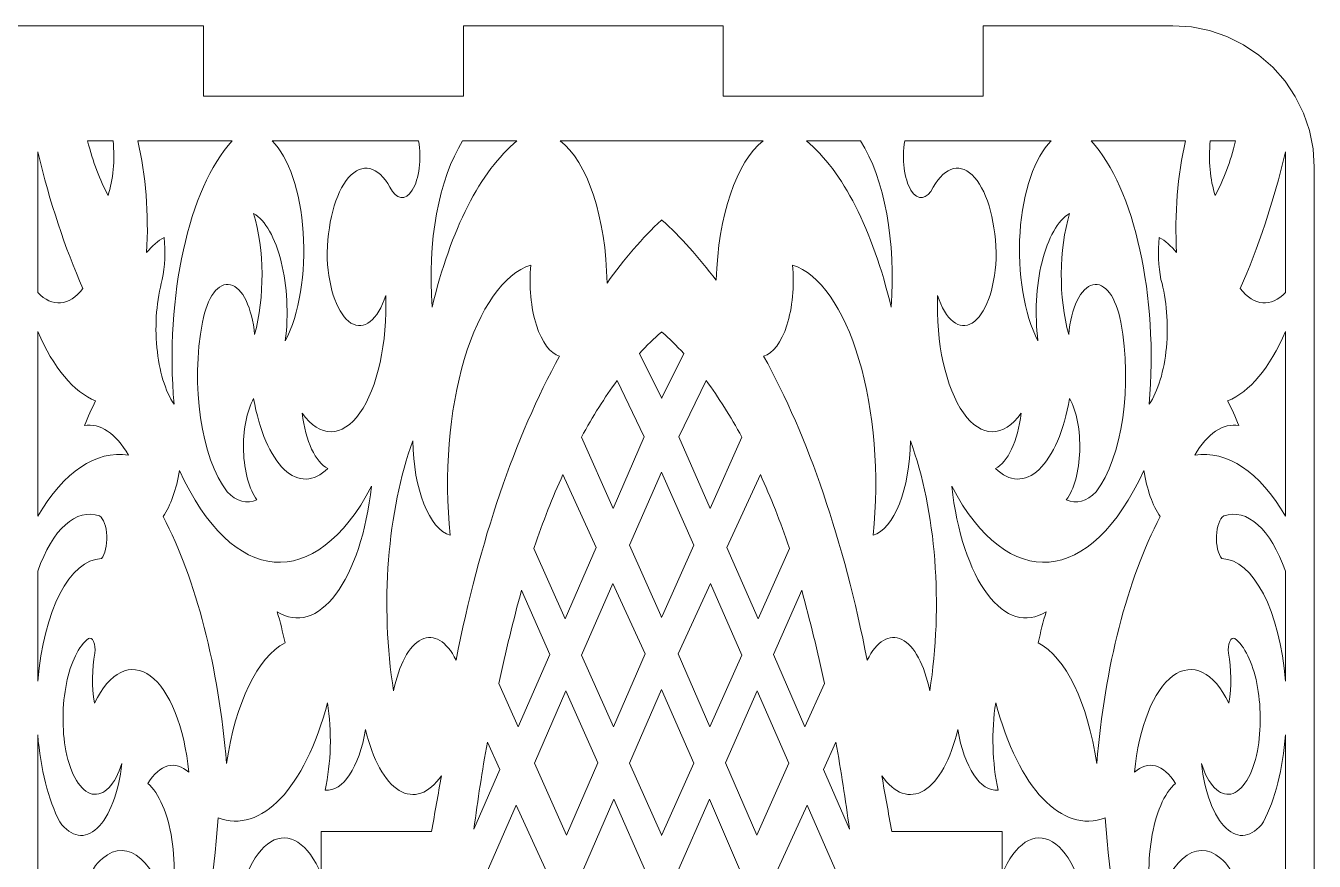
# Model space of a CAD drawing. Header units: millimetres. Extents: x -98 to 307, y -584 to 79.
# Drawn here: x 104.2 to 198.6, y -315 to -253.8 of the extents above; entities that cross this region are included whole.
import ezdxf

# ---------------------------------------------------------------- set-up
doc = ezdxf.new("R2010")
doc.units = ezdxf.units.MM
doc.header["$MEASUREMENT"] = 0
doc.layers.add('layer 1', color=7, linetype='Continuous')

msp = doc.modelspace()

# ---------------------------------------------------------------- linework, layer by layer
at = {"layer": 'layer 1', "lineweight": 9}
for points in [[(117.2268, -253.7891), (117.2268, -253.7891), (98.1768, -253.7891), (98.1768, -253.7891)], [(117.2268, -258.9468), (117.2268, -258.9468), (117.2268, -253.7891), (117.2268, -253.7891)], [(155.3268, -253.7891), (155.3268, -253.7891), (136.2768, -253.7891), (136.2768, -253.7891)], [(136.2768, -258.9468), (136.2768, -258.9468), (136.2768, -253.7891), (136.2768, -253.7891)], [(155.3268, -258.9468), (155.3268, -258.9468), (155.3268, -253.7891), (155.3268, -253.7891)], [(174.3768, -258.9468), (174.3768, -258.9468), (174.3768, -253.7891), (174.3768, -253.7891)], [(188.2695, -253.7891), (188.2695, -253.7891), (174.3768, -253.7891), (174.3768, -253.7891)], [(188.2695, -253.7891), (188.2695, -253.7891), (189.6214, -253.8777), (189.6214, -253.8777)], [(189.6214, -253.8777), (189.6214, -253.8777), (190.9502, -254.142), (190.9502, -254.142)], [(190.9502, -254.142), (190.9502, -254.142), (192.2331, -254.5775), (192.2331, -254.5775)], [(192.2331, -254.5775), (192.2331, -254.5775), (193.4482, -255.1767), (193.4482, -255.1767)], [(193.4482, -255.1767), (193.4482, -255.1767), (194.5746, -255.9294), (194.5746, -255.9294)], [(194.5746, -255.9294), (194.5746, -255.9294), (195.5932, -256.8227), (195.5932, -256.8227)], [(195.5932, -256.8227), (195.5932, -256.8227), (196.4865, -257.8413), (196.4865, -257.8413)], [(196.4865, -257.8413), (196.4865, -257.8413), (197.2392, -258.9678), (197.2392, -258.9678)], [(136.2768, -258.9468), (136.2768, -258.9468), (117.2268, -258.9468), (117.2268, -258.9468)], [(174.3768, -258.9468), (174.3768, -258.9468), (155.3268, -258.9468), (155.3268, -258.9468)], [(197.2392, -258.9678), (197.2392, -258.9678), (197.8384, -260.1829), (197.8384, -260.1829)], [(197.8384, -260.1829), (197.8384, -260.1829), (198.2739, -261.4658), (198.2739, -261.4658)], [(198.2739, -261.4658), (198.2739, -261.4658), (198.5382, -262.7945), (198.5382, -262.7945)], [(198.5382, -262.7945), (198.5382, -262.7945), (198.6268, -264.1464), (198.6268, -264.1464)], [(198.6268, -264.1464), (198.6268, -264.1464), (198.6268, -583.9891), (198.6268, -583.9891)]]:
    msp.add_open_spline(points, degree=3, dxfattribs=at)
for points, knots in [([(110.6055, -262.2273), (110.6055, -262.2273), (108.7455, -262.2273), (108.7455, -262.2273), (108.7455, -262.2273), (109.1328, -263.7546), (109.6395, -265.1064), (110.2405, -266.2155), (110.2405, -266.2155), (110.6237, -265.0846), (110.7583, -263.6143), (110.6055, -262.2274)], [0, 0, 0, 0, 0.25, 0.25, 0.25, 0.25, 0.5, 0.5, 0.5, 0.5, 1, 1, 1, 1]), ([(113.0687, -270.4055), (113.236, -267.59), (113.007, -264.7259), (112.4148, -262.2274), (112.4148, -262.2274), (112.4148, -262.2274), (119.3272, -262.2273), (119.3272, -262.2273), (119.3272, -262.2273), (116.152, -265.6897), (114.4046, -273.6224), (115.0794, -281.5117), (115.0794, -281.5117), (114.4348, -280.561), (113.9819, -279.0643), (113.8203, -277.3508), (113.8203, -277.3508), (113.6587, -275.6372), (113.8017, -273.8471), (114.2177, -272.3744), (114.2177, -272.3744), (114.411, -271.4103), (114.4577, -270.3265), (114.3503, -269.2949), (114.3503, -269.2949), (113.9037, -269.5355), (113.4728, -269.909), (113.0687, -270.4055)], [0, 0, 0, 0, 0.125, 0.125, 0.125, 0.125, 0.25, 0.25, 0.25, 0.25, 0.375, 0.375, 0.375, 0.375, 0.5, 0.5, 0.5, 0.5, 0.625, 0.625, 0.625, 0.625, 0.75, 0.75, 0.75, 0.75, 1, 1, 1, 1]), ([(122.2586, -262.2273), (122.2586, -262.2273), (132.9921, -262.2273), (132.9921, -262.2273), (132.9921, -262.2273), (133.2274, -263.5231), (133.0386, -265.0183), (132.5374, -265.8285), (132.5374, -265.8285), (132.0361, -266.6387), (131.3562, -266.5478), (130.8997, -265.6097), (130.8997, -265.6097), (130.0357, -264.0556), (128.8566, -263.7809), (127.873, -264.9045), (127.873, -264.9045), (126.8894, -266.0281), (126.2781, -268.3481), (126.3039, -270.8599), (126.3039, -270.8599), (126.4027, -273.0988), (127.0949, -274.9675), (128.045, -275.5605), (128.045, -275.5605), (128.9951, -276.1535), (130.007, -275.3485), (130.5904, -273.5355), (130.5904, -273.5355), (130.7187, -276.995), (129.9845, -280.3255), (128.6914, -282.1493), (128.6914, -282.1493), (127.3983, -283.973), (125.7661, -283.9804), (124.47, -282.168), (124.47, -282.168), (124.7135, -284.2143), (125.4393, -285.7749), (126.3481, -286.2065), (126.3481, -286.2065), (125.3321, -287.2237), (124.1787, -287.2523), (123.1534, -286.2858), (123.1534, -286.2858), (122.128, -285.3192), (121.319, -283.4406), (120.9126, -281.0826), (120.9126, -281.0826), (120.4003, -282.0074), (120.1226, -283.4531), (120.1713, -284.9406), (120.1713, -284.9406), (120.22, -286.428), (120.5889, -287.7632), (121.1556, -288.5035), (121.1556, -288.5035), (120.4178, -288.8341), (119.6532, -288.6313), (118.9682, -287.923), (118.9682, -287.923), (117.0681, -285.4417), (116.2879, -280.094), (117.1564, -275.5042), (117.1564, -275.5042), (117.5056, -273.6592), (118.3385, -272.5455), (119.2136, -272.7535), (119.2136, -272.7535), (120.0887, -272.9614), (120.8034, -274.4432), (120.9789, -276.4129), (120.9789, -276.4129), (121.7291, -273.6828), (121.7031, -270.1982), (120.9126, -267.528), (120.9126, -267.528), (121.7688, -268.0401), (122.4981, -269.3209), (122.9349, -271.0795), (122.9349, -271.0795), (123.3718, -272.838), (123.4792, -274.9252), (123.2326, -276.8673), (123.2326, -276.8673), (124.2465, -274.923), (124.7438, -271.9123), (124.5449, -268.9224), (124.5449, -268.9224), (124.346, -265.9324), (123.4796, -263.3954), (122.2586, -262.2274)], [0, 0, 0, 0, 0.0416667, 0.0416667, 0.0416667, 0.0416667, 0.0833333, 0.0833333, 0.0833333, 0.0833333, 0.125, 0.125, 0.125, 0.125, 0.1666667, 0.1666667, 0.1666667, 0.1666667, 0.2083333, 0.2083333, 0.2083333, 0.2083333, 0.25, 0.25, 0.25, 0.25, 0.2916667, 0.2916667, 0.2916667, 0.2916667, 0.3333333, 0.3333333, 0.3333333, 0.3333333, 0.375, 0.375, 0.375, 0.375, 0.4166667, 0.4166667, 0.4166667, 0.4166667, 0.4583333, 0.4583333, 0.4583333, 0.4583333, 0.5, 0.5, 0.5, 0.5, 0.5416667, 0.5416667, 0.5416667, 0.5416667, 0.5833333, 0.5833333, 0.5833333, 0.5833333, 0.625, 0.625, 0.625, 0.625, 0.6666667, 0.6666667, 0.6666667, 0.6666667, 0.7083333, 0.7083333, 0.7083333, 0.7083333, 0.75, 0.75, 0.75, 0.75, 0.7916667, 0.7916667, 0.7916667, 0.7916667, 0.8333333, 0.8333333, 0.8333333, 0.8333333, 0.875, 0.875, 0.875, 0.875, 0.9166667, 0.9166667, 0.9166667, 0.9166667, 1, 1, 1, 1]), ([(133.9931, -274.3936), (135.3363, -268.7318), (137.546, -264.4001), (140.1995, -262.2274), (140.1995, -262.2274), (140.1995, -262.2274), (136.2268, -262.2273), (136.2268, -262.2273), (136.2268, -262.2273), (134.4923, -264.9121), (133.616, -269.6851), (133.9931, -274.3936)], [0, 0, 0, 0, 0.25, 0.25, 0.25, 0.25, 0.5, 0.5, 0.5, 0.5, 1, 1, 1, 1]), ([(146.805, -272.6407), (146.7357, -267.8649), (145.3638, -263.7006), (143.3743, -262.2274), (143.3743, -262.2274), (143.3743, -262.2274), (150.7856, -262.2273), (150.7856, -262.2273), (150.7856, -262.2273), (150.7856, -262.2273), (150.8297, -262.2273), (150.8297, -262.2273), (150.8297, -262.2273), (150.8297, -262.2273), (158.241, -262.2273), (158.241, -262.2273), (158.241, -262.2273), (156.2955, -263.708), (154.9393, -267.7418), (154.8146, -272.4182), (154.8146, -272.4182), (154.8146, -272.4182), (154.7992, -272.4331), (154.7992, -272.4331), (154.7992, -272.4331), (153.5293, -270.7245), (152.202, -269.2494), (150.8297, -268.0218), (150.8297, -268.0218), (150.8297, -268.0218), (150.808, -268.0001), (150.808, -268.0001), (150.808, -268.0001), (150.808, -268.0001), (150.7856, -268.0218), (150.7856, -268.0218), (150.7856, -268.0218), (149.407, -269.3168), (148.0759, -270.8615), (146.805, -272.6408)], [0, 0, 0, 0, 0.0909091, 0.0909091, 0.0909091, 0.0909091, 0.1818182, 0.1818182, 0.1818182, 0.1818182, 0.2727273, 0.2727273, 0.2727273, 0.2727273, 0.3636364, 0.3636364, 0.3636364, 0.3636364, 0.4545455, 0.4545455, 0.4545455, 0.4545455, 0.5454545, 0.5454545, 0.5454545, 0.5454545, 0.6363636, 0.6363636, 0.6363636, 0.6363636, 0.7272727, 0.7272727, 0.7272727, 0.7272727, 0.8181818, 0.8181818, 0.8181818, 0.8181818, 1, 1, 1, 1]), ([(167.6222, -274.3936), (166.279, -268.7318), (164.0693, -264.4001), (161.4158, -262.2274), (161.4158, -262.2274), (161.4158, -262.2274), (165.3885, -262.2273), (165.3885, -262.2273), (165.3885, -262.2273), (167.123, -264.9121), (167.9993, -269.6851), (167.6222, -274.3936)], [0, 0, 0, 0, 0.25, 0.25, 0.25, 0.25, 0.5, 0.5, 0.5, 0.5, 1, 1, 1, 1]), ([(179.3567, -262.2273), (179.3567, -262.2273), (168.6232, -262.2273), (168.6232, -262.2273), (168.6232, -262.2273), (168.3879, -263.5231), (168.5767, -265.0183), (169.0779, -265.8285), (169.0779, -265.8285), (169.5792, -266.6387), (170.2591, -266.5478), (170.7156, -265.6097), (170.7156, -265.6097), (171.5796, -264.0556), (172.7587, -263.7809), (173.7423, -264.9045), (173.7423, -264.9045), (174.7259, -266.0281), (175.3371, -268.3481), (175.3114, -270.8599), (175.3114, -270.8599), (175.2125, -273.0988), (174.5204, -274.9675), (173.5703, -275.5605), (173.5703, -275.5605), (172.6202, -276.1535), (171.6083, -275.3485), (171.0249, -273.5355), (171.0249, -273.5355), (170.8966, -276.995), (171.6308, -280.3255), (172.9239, -282.1493), (172.9239, -282.1493), (174.217, -283.973), (175.8492, -283.9804), (177.1453, -282.168), (177.1453, -282.168), (176.9018, -284.2143), (176.176, -285.7749), (175.2672, -286.2065), (175.2672, -286.2065), (176.2832, -287.2237), (177.4366, -287.2523), (178.4619, -286.2858), (178.4619, -286.2858), (179.4873, -285.3192), (180.2963, -283.4406), (180.7027, -281.0826), (180.7027, -281.0826), (181.215, -282.0074), (181.4927, -283.4531), (181.444, -284.9406), (181.444, -284.9406), (181.3953, -286.428), (181.0264, -287.7632), (180.4596, -288.5035), (180.4596, -288.5035), (181.1975, -288.8341), (181.9621, -288.6313), (182.6471, -287.923), (182.6471, -287.923), (184.5471, -285.4417), (185.3273, -280.094), (184.4589, -275.5042), (184.4589, -275.5042), (184.1097, -273.6592), (183.2768, -272.5455), (182.4017, -272.7535), (182.4017, -272.7535), (181.5266, -272.9614), (180.8119, -274.4432), (180.6364, -276.4129), (180.6364, -276.4129), (179.8862, -273.6828), (179.9122, -270.1982), (180.7027, -267.528), (180.7027, -267.528), (179.8465, -268.0401), (179.1172, -269.3209), (178.6804, -271.0795), (178.6804, -271.0795), (178.2435, -272.838), (178.1361, -274.9252), (178.3827, -276.8673), (178.3827, -276.8673), (177.3687, -274.923), (176.8714, -271.9123), (177.0704, -268.9224), (177.0704, -268.9224), (177.2693, -265.9324), (178.1357, -263.3954), (179.3567, -262.2274)], [0, 0, 0, 0, 0.0416667, 0.0416667, 0.0416667, 0.0416667, 0.0833333, 0.0833333, 0.0833333, 0.0833333, 0.125, 0.125, 0.125, 0.125, 0.1666667, 0.1666667, 0.1666667, 0.1666667, 0.2083333, 0.2083333, 0.2083333, 0.2083333, 0.25, 0.25, 0.25, 0.25, 0.2916667, 0.2916667, 0.2916667, 0.2916667, 0.3333333, 0.3333333, 0.3333333, 0.3333333, 0.375, 0.375, 0.375, 0.375, 0.4166667, 0.4166667, 0.4166667, 0.4166667, 0.4583333, 0.4583333, 0.4583333, 0.4583333, 0.5, 0.5, 0.5, 0.5, 0.5416667, 0.5416667, 0.5416667, 0.5416667, 0.5833333, 0.5833333, 0.5833333, 0.5833333, 0.625, 0.625, 0.625, 0.625, 0.6666667, 0.6666667, 0.6666667, 0.6666667, 0.7083333, 0.7083333, 0.7083333, 0.7083333, 0.75, 0.75, 0.75, 0.75, 0.7916667, 0.7916667, 0.7916667, 0.7916667, 0.8333333, 0.8333333, 0.8333333, 0.8333333, 0.875, 0.875, 0.875, 0.875, 0.9166667, 0.9166667, 0.9166667, 0.9166667, 1, 1, 1, 1]), ([(188.5466, -270.4055), (188.3793, -267.59), (188.6083, -264.7259), (189.2005, -262.2274), (189.2005, -262.2274), (189.2005, -262.2274), (182.2881, -262.2273), (182.2881, -262.2273), (182.2881, -262.2273), (185.4633, -265.6897), (187.2106, -273.6224), (186.5359, -281.5117), (186.5359, -281.5117), (187.1805, -280.561), (187.6334, -279.0643), (187.795, -277.3508), (187.795, -277.3508), (187.9566, -275.6372), (187.8137, -273.8471), (187.3976, -272.3744), (187.3976, -272.3744), (187.2043, -271.4103), (187.1576, -270.3265), (187.265, -269.2949), (187.265, -269.2949), (187.7116, -269.5355), (188.1425, -269.909), (188.5466, -270.4055)], [0, 0, 0, 0, 0.125, 0.125, 0.125, 0.125, 0.25, 0.25, 0.25, 0.25, 0.375, 0.375, 0.375, 0.375, 0.5, 0.5, 0.5, 0.5, 0.625, 0.625, 0.625, 0.625, 0.75, 0.75, 0.75, 0.75, 1, 1, 1, 1]), ([(191.0098, -262.2273), (191.0098, -262.2273), (192.8698, -262.2273), (192.8698, -262.2273), (192.8698, -262.2273), (192.4826, -263.7546), (191.9758, -265.1064), (191.3748, -266.2155), (191.3748, -266.2155), (190.9916, -265.0846), (190.857, -263.6143), (191.0098, -262.2274)], [0, 0, 0, 0, 0.25, 0.25, 0.25, 0.25, 0.5, 0.5, 0.5, 0.5, 1, 1, 1, 1]), ([(108.4066, -273.0306), (107.3863, -274.3376), (106.1535, -274.4459), (105.0923, -273.3219), (105.0923, -273.3219), (105.0923, -273.3219), (105.0923, -263.0217), (105.0923, -263.0217), (105.0923, -263.0217), (105.9773, -266.7097), (107.094, -270.0818), (108.4066, -273.0306)], [0, 0, 0, 0, 0.25, 0.25, 0.25, 0.25, 0.5, 0.5, 0.5, 0.5, 1, 1, 1, 1]), ([(193.2087, -273.0306), (194.2289, -274.3376), (195.4618, -274.4459), (196.523, -273.3219), (196.523, -273.3219), (196.523, -273.3219), (196.523, -263.0217), (196.523, -263.0217), (196.523, -263.0217), (195.6379, -266.7097), (194.5213, -270.0818), (193.2087, -273.0306)], [0, 0, 0, 0, 0.25, 0.25, 0.25, 0.25, 0.5, 0.5, 0.5, 0.5, 1, 1, 1, 1]), ([(141.2182, -271.3142), (139.2412, -271.9432), (137.4725, -274.452), (136.3488, -278.2214), (136.3488, -278.2214), (135.2251, -281.9907), (134.851, -286.6697), (135.3188, -291.1033), (135.3188, -291.1033), (133.7821, -290.6654), (132.617, -287.7244), (132.579, -284.1872), (132.579, -284.1872), (130.7079, -289.279), (130.1687, -296.2657), (131.1649, -302.5124), (131.1649, -302.5124), (131.545, -300.5884), (132.3022, -299.1906), (133.2053, -298.7452), (133.2053, -298.7452), (134.1084, -298.2999), (135.0505, -298.8597), (135.7441, -300.2542), (135.7441, -300.2542), (137.4553, -291.5442), (140.0588, -283.9032), (143.3348, -277.9766), (143.3348, -277.9766), (142.6521, -277.8089), (142.0323, -276.9889), (141.629, -275.7192), (141.629, -275.7192), (141.2256, -274.4496), (141.0764, -272.8492), (141.2182, -271.3143)], [0, 0, 0, 0, 0.1, 0.1, 0.1, 0.1, 0.2, 0.2, 0.2, 0.2, 0.3, 0.3, 0.3, 0.3, 0.4, 0.4, 0.4, 0.4, 0.5, 0.5, 0.5, 0.5, 0.6, 0.6, 0.6, 0.6, 0.7, 0.7, 0.7, 0.7, 0.8, 0.8, 0.8, 0.8, 1, 1, 1, 1]), ([(160.397, -271.3142), (162.3741, -271.9432), (164.1427, -274.452), (165.2664, -278.2214), (165.2664, -278.2214), (166.3902, -281.9907), (166.7643, -286.6697), (166.2965, -291.1033), (166.2965, -291.1033), (167.8332, -290.6654), (168.9983, -287.7244), (169.0363, -284.1872), (169.0363, -284.1872), (170.9074, -289.279), (171.4465, -296.2657), (170.4504, -302.5124), (170.4504, -302.5124), (170.0703, -300.5884), (169.3131, -299.1906), (168.41, -298.7452), (168.41, -298.7452), (167.5069, -298.2999), (166.5648, -298.8597), (165.8711, -300.2542), (165.8711, -300.2542), (164.16, -291.5442), (161.5565, -283.9032), (158.2805, -277.9766), (158.2805, -277.9766), (158.9632, -277.8089), (159.583, -276.9889), (159.9863, -275.7192), (159.9863, -275.7192), (160.3896, -274.4496), (160.5389, -272.8492), (160.397, -271.3143)], [0, 0, 0, 0, 0.1, 0.1, 0.1, 0.1, 0.2, 0.2, 0.2, 0.2, 0.3, 0.3, 0.3, 0.3, 0.4, 0.4, 0.4, 0.4, 0.5, 0.5, 0.5, 0.5, 0.6, 0.6, 0.6, 0.6, 0.7, 0.7, 0.7, 0.7, 0.8, 0.8, 0.8, 0.8, 1, 1, 1, 1]), ([(109.3346, -281.2593), (107.7236, -280.622), (106.2402, -278.8493), (105.0923, -276.1893), (105.0923, -276.1893), (105.0923, -276.1893), (105.0923, -289.7064), (105.0923, -289.7064), (105.0923, -289.7064), (107.0026, -286.4423), (109.3636, -284.8594), (111.743, -285.2474), (111.743, -285.2474), (110.8169, -283.6418), (109.665, -282.8693), (108.506, -283.0766), (108.506, -283.0766), (108.7636, -282.428), (109.0405, -281.8208), (109.3346, -281.2593)], [0, 0, 0, 0, 0.1666667, 0.1666667, 0.1666667, 0.1666667, 0.3333333, 0.3333333, 0.3333333, 0.3333333, 0.5, 0.5, 0.5, 0.5, 0.6666667, 0.6666667, 0.6666667, 0.6666667, 1, 1, 1, 1]), ([(150.7856, -281.0304), (150.7856, -281.0304), (150.807, -281.0762), (150.807, -281.0762), (150.807, -281.0762), (150.807, -281.0762), (150.8297, -281.0304), (150.8297, -281.0304), (150.8297, -281.0304), (150.8297, -281.0304), (152.4227, -277.7868), (152.4227, -277.7868), (152.4227, -277.7868), (151.9011, -277.2192), (151.3697, -276.6999), (150.8297, -276.2302), (150.8297, -276.2302), (150.8297, -276.2302), (150.8077, -276.211), (150.8077, -276.211), (150.8077, -276.211), (150.8077, -276.211), (150.7856, -276.2301), (150.7856, -276.2301), (150.7856, -276.2301), (150.2456, -276.6999), (149.7142, -277.2192), (149.1926, -277.7869), (149.1926, -277.7869), (149.1926, -277.7869), (150.7856, -281.0304), (150.7856, -281.0304)], [0, 0, 0, 0, 0.1111111, 0.1111111, 0.1111111, 0.1111111, 0.2222222, 0.2222222, 0.2222222, 0.2222222, 0.3333333, 0.3333333, 0.3333333, 0.3333333, 0.4444444, 0.4444444, 0.4444444, 0.4444444, 0.5555556, 0.5555556, 0.5555556, 0.5555556, 0.6666667, 0.6666667, 0.6666667, 0.6666667, 0.7777778, 0.7777778, 0.7777778, 0.7777778, 1, 1, 1, 1]), ([(192.2807, -281.2593), (193.8917, -280.622), (195.3751, -278.8493), (196.523, -276.1893), (196.523, -276.1893), (196.523, -276.1893), (196.523, -289.7064), (196.523, -289.7064), (196.523, -289.7064), (194.6127, -286.4423), (192.2516, -284.8594), (189.8723, -285.2474), (189.8723, -285.2474), (190.7983, -283.6418), (191.9503, -282.8693), (193.1092, -283.0766), (193.1092, -283.0766), (192.8516, -282.428), (192.5748, -281.8208), (192.2806, -281.2593)], [0, 0, 0, 0, 0.1666667, 0.1666667, 0.1666667, 0.1666667, 0.3333333, 0.3333333, 0.3333333, 0.3333333, 0.5, 0.5, 0.5, 0.5, 0.6666667, 0.6666667, 0.6666667, 0.6666667, 1, 1, 1, 1]), ([(149.5392, -283.8981), (149.5392, -283.8981), (147.2574, -289.1486), (147.2574, -289.1486), (147.2574, -289.1486), (147.2574, -289.1486), (144.9307, -283.9215), (144.9307, -283.9215), (144.9307, -283.9215), (145.7578, -282.3937), (146.6335, -281.0086), (147.5506, -279.7776), (147.5506, -279.7776), (147.5506, -279.7776), (149.5392, -283.8981), (149.5392, -283.8981)], [0, 0, 0, 0, 0.2, 0.2, 0.2, 0.2, 0.4, 0.4, 0.4, 0.4, 0.6, 0.6, 0.6, 0.6, 1, 1, 1, 1]), ([(152.076, -283.8981), (152.076, -283.8981), (154.358, -289.1486), (154.358, -289.1486), (154.358, -289.1486), (154.358, -289.1486), (156.6846, -283.9215), (156.6846, -283.9215), (156.6846, -283.9215), (155.8574, -282.3937), (154.9817, -281.0086), (154.0647, -279.7776), (154.0647, -279.7776), (154.0647, -279.7776), (152.076, -283.8981), (152.076, -283.8981)], [0, 0, 0, 0, 0.2, 0.2, 0.2, 0.2, 0.4, 0.4, 0.4, 0.4, 0.6, 0.6, 0.6, 0.6, 1, 1, 1, 1]), ([(118.924, -307.813), (118.3385, -300.7442), (116.6988, -294.3576), (114.284, -289.7404), (114.284, -289.7404), (114.8299, -288.9337), (115.2481, -287.7481), (115.4771, -286.358), (115.4771, -286.358), (119.3569, -294.8656), (125.4136, -295.3654), (129.5519, -287.519), (129.5519, -287.519), (129.1785, -290.8476), (128.2362, -293.6946), (126.9361, -295.4218), (126.9361, -295.4218), (125.6359, -297.149), (124.0869, -297.612), (122.636, -296.7069), (122.636, -296.7069), (122.8525, -297.4297), (123.0445, -298.1891), (123.2105, -298.9786), (123.2105, -298.9786), (121.2096, -300.0335), (119.5888, -303.3739), (118.924, -307.8131)], [0, 0, 0, 0, 0.125, 0.125, 0.125, 0.125, 0.25, 0.25, 0.25, 0.25, 0.375, 0.375, 0.375, 0.375, 0.5, 0.5, 0.5, 0.5, 0.625, 0.625, 0.625, 0.625, 0.75, 0.75, 0.75, 0.75, 1, 1, 1, 1]), ([(143.5752, -286.6484), (143.5752, -286.6484), (146.0215, -291.9923), (146.0215, -291.9923), (146.0215, -291.9923), (146.0215, -291.9923), (143.7445, -297.2315), (143.7445, -297.2315), (143.7445, -297.2315), (143.7445, -297.2315), (141.445, -292.0647), (141.445, -292.0647), (141.445, -292.0647), (141.445, -292.0647), (141.4613, -292.012), (141.4613, -292.012), (141.4613, -292.012), (142.1073, -290.1079), (142.8138, -288.3152), (143.5752, -286.6484)], [0, 0, 0, 0, 0.1666667, 0.1666667, 0.1666667, 0.1666667, 0.3333333, 0.3333333, 0.3333333, 0.3333333, 0.5, 0.5, 0.5, 0.5, 0.6666667, 0.6666667, 0.6666667, 0.6666667, 1, 1, 1, 1]), ([(150.8077, -286.4804), (150.8077, -286.4804), (153.1639, -291.8312), (153.1639, -291.8312), (153.1639, -291.8312), (153.1639, -291.8312), (150.8742, -296.9755), (150.8742, -296.9755), (150.8742, -296.9755), (150.8742, -296.9755), (150.8073, -297.1236), (150.8073, -297.1236), (150.8073, -297.1236), (150.8073, -297.1236), (150.7411, -296.9755), (150.7411, -296.9755), (150.7411, -296.9755), (150.7411, -296.9755), (148.4513, -291.8312), (148.4513, -291.8312), (148.4513, -291.8312), (148.4513, -291.8312), (150.8077, -286.4804), (150.8077, -286.4804)], [0, 0, 0, 0, 0.1428571, 0.1428571, 0.1428571, 0.1428571, 0.2857143, 0.2857143, 0.2857143, 0.2857143, 0.4285714, 0.4285714, 0.4285714, 0.4285714, 0.5714286, 0.5714286, 0.5714286, 0.5714286, 0.7142857, 0.7142857, 0.7142857, 0.7142857, 1, 1, 1, 1]), ([(158.0401, -286.6484), (158.0401, -286.6484), (155.5938, -291.9923), (155.5938, -291.9923), (155.5938, -291.9923), (155.5938, -291.9923), (157.8708, -297.2315), (157.8708, -297.2315), (157.8708, -297.2315), (157.8708, -297.2315), (160.1703, -292.0647), (160.1703, -292.0647), (160.1703, -292.0647), (160.1703, -292.0647), (160.154, -292.012), (160.154, -292.012), (160.154, -292.012), (159.508, -290.1079), (158.8015, -288.3152), (158.0401, -286.6484)], [0, 0, 0, 0, 0.1666667, 0.1666667, 0.1666667, 0.1666667, 0.3333333, 0.3333333, 0.3333333, 0.3333333, 0.5, 0.5, 0.5, 0.5, 0.6666667, 0.6666667, 0.6666667, 0.6666667, 1, 1, 1, 1]), ([(182.6913, -307.813), (183.2768, -300.7442), (184.9165, -294.3576), (187.3313, -289.7404), (187.3313, -289.7404), (186.7854, -288.9337), (186.3672, -287.7481), (186.1382, -286.358), (186.1382, -286.358), (182.2584, -294.8656), (176.2017, -295.3654), (172.0634, -287.519), (172.0634, -287.519), (172.4367, -290.8476), (173.3791, -293.6946), (174.6792, -295.4218), (174.6792, -295.4218), (175.9794, -297.149), (177.5284, -297.612), (178.9792, -296.7069), (178.9792, -296.7069), (178.7628, -297.4297), (178.5708, -298.1891), (178.4048, -298.9786), (178.4048, -298.9786), (180.4057, -300.0335), (182.0265, -303.3739), (182.6913, -307.8131)], [0, 0, 0, 0, 0.125, 0.125, 0.125, 0.125, 0.25, 0.25, 0.25, 0.25, 0.375, 0.375, 0.375, 0.375, 0.5, 0.5, 0.5, 0.5, 0.625, 0.625, 0.625, 0.625, 0.75, 0.75, 0.75, 0.75, 1, 1, 1, 1]), ([(109.6219, -289.6898), (107.9038, -289.0972), (106.1777, -290.6409), (105.0923, -293.7407), (105.0923, -293.7407), (105.0923, -293.7407), (105.0923, -301.7932), (105.0923, -301.7932), (105.0923, -301.7932), (105.5048, -296.6366), (107.4602, -292.873), (109.7544, -292.8198), (109.7544, -292.8198), (110.0241, -292.5025), (110.1818, -291.8418), (110.1526, -291.1521), (110.1526, -291.1521), (110.1234, -290.4623), (109.9131, -289.883), (109.6219, -289.6898)], [0, 0, 0, 0, 0.1666667, 0.1666667, 0.1666667, 0.1666667, 0.3333333, 0.3333333, 0.3333333, 0.3333333, 0.5, 0.5, 0.5, 0.5, 0.6666667, 0.6666667, 0.6666667, 0.6666667, 1, 1, 1, 1]), ([(191.9934, -289.6898), (193.7115, -289.0972), (195.4375, -290.6409), (196.523, -293.7407), (196.523, -293.7407), (196.523, -293.7407), (196.523, -301.7932), (196.523, -301.7932), (196.523, -301.7932), (196.1105, -296.6366), (194.1551, -292.873), (191.8608, -292.8198), (191.8608, -292.8198), (191.5912, -292.5025), (191.4334, -291.8418), (191.4627, -291.1521), (191.4627, -291.1521), (191.4919, -290.4623), (191.7022, -289.883), (191.9934, -289.6898)], [0, 0, 0, 0, 0.1666667, 0.1666667, 0.1666667, 0.1666667, 0.3333333, 0.3333333, 0.3333333, 0.3333333, 0.5, 0.5, 0.5, 0.5, 0.6666667, 0.6666667, 0.6666667, 0.6666667, 1, 1, 1, 1]), ([(140.5454, -295.1396), (140.5454, -295.1396), (142.616, -299.8282), (142.616, -299.8282), (142.616, -299.8282), (142.616, -299.8282), (140.3048, -305.1462), (140.3048, -305.1462), (140.3048, -305.1462), (140.3048, -305.1462), (138.8821, -301.9547), (138.8821, -301.9547), (138.8821, -301.9547), (139.3818, -299.6155), (139.937, -297.3404), (140.5454, -295.1396)], [0, 0, 0, 0, 0.2, 0.2, 0.2, 0.2, 0.4, 0.4, 0.4, 0.4, 0.6, 0.6, 0.6, 0.6, 1, 1, 1, 1]), ([(149.5882, -299.7835), (149.5882, -299.7835), (147.2679, -305.1484), (147.2679, -305.1484), (147.2679, -305.1484), (147.2679, -305.1484), (144.9318, -299.8992), (144.9318, -299.8992), (144.9318, -299.8992), (144.9318, -299.8992), (147.2298, -294.6315), (147.2298, -294.6315), (147.2298, -294.6315), (147.2298, -294.6315), (149.5882, -299.7835), (149.5882, -299.7835)], [0, 0, 0, 0, 0.2, 0.2, 0.2, 0.2, 0.4, 0.4, 0.4, 0.4, 0.6, 0.6, 0.6, 0.6, 1, 1, 1, 1]), ([(152.0271, -299.7835), (152.0271, -299.7835), (154.3473, -305.1484), (154.3473, -305.1484), (154.3473, -305.1484), (154.3473, -305.1484), (156.6835, -299.8992), (156.6835, -299.8992), (156.6835, -299.8992), (156.6835, -299.8992), (154.3856, -294.6315), (154.3856, -294.6315), (154.3856, -294.6315), (154.3856, -294.6315), (152.0271, -299.7835), (152.0271, -299.7835)], [0, 0, 0, 0, 0.2, 0.2, 0.2, 0.2, 0.4, 0.4, 0.4, 0.4, 0.6, 0.6, 0.6, 0.6, 1, 1, 1, 1]), ([(161.0699, -295.1396), (161.0699, -295.1396), (158.9993, -299.8282), (158.9993, -299.8282), (158.9993, -299.8282), (158.9993, -299.8282), (161.3105, -305.1462), (161.3105, -305.1462), (161.3105, -305.1462), (161.3105, -305.1462), (162.7332, -301.9547), (162.7332, -301.9547), (162.7332, -301.9547), (162.2335, -299.6155), (161.6783, -297.3404), (161.0699, -295.1396)], [0, 0, 0, 0, 0.2, 0.2, 0.2, 0.2, 0.4, 0.4, 0.4, 0.4, 0.6, 0.6, 0.6, 0.6, 1, 1, 1, 1]), ([(105.0923, -305.7275), (105.0923, -305.7275), (105.0923, -329.0081), (105.0923, -329.0081), (105.0923, -329.0081), (106.001, -326.6092), (107.4861, -325.8355), (108.7602, -327.0974), (108.7602, -327.0974), (109.9796, -328.7672), (110.5517, -332.1077), (110.1521, -335.225), (110.1521, -335.225), (112.1309, -332.8307), (113.2499, -327.8787), (112.9583, -322.8064), (112.9583, -322.8064), (112.9301, -321.7553), (112.7058, -320.7826), (112.3422, -320.1354), (112.3422, -320.1354), (111.9787, -319.4883), (111.511, -319.2292), (111.0581, -319.424), (111.0581, -319.424), (110.5465, -319.6107), (110.1084, -320.3628), (109.8874, -321.4333), (109.8874, -321.4333), (109.6663, -322.5037), (109.691, -323.7544), (109.9533, -324.7751), (109.9533, -324.7751), (108.9678, -324.1982), (108.27, -322.1963), (108.2443, -319.8728), (108.2443, -319.8728), (108.2186, -317.5493), (108.8714, -315.4694), (109.8428, -314.7797), (109.8428, -314.7797), (111.7107, -313.1399), (113.8178, -315.0218), (114.7038, -319.1212), (114.7038, -319.1212), (115.1394, -317.3738), (115.219, -315.2788), (114.9217, -313.3862), (114.9217, -313.3862), (114.6243, -311.4934), (113.9797, -309.9924), (113.1571, -309.2771), (113.1571, -309.2771), (114.0356, -307.8702), (115.1647, -307.5667), (116.1621, -308.4693), (116.1621, -308.4693), (115.8378, -305.136), (114.7639, -302.4458), (113.3409, -301.4019), (113.3409, -301.4019), (111.9179, -300.358), (110.3593, -301.1169), (109.2463, -303.3958), (109.2463, -303.3958), (109.0425, -302.2148), (109.0544, -300.8965), (109.2794, -299.7358), (109.2794, -299.7358), (109.314, -299.4323), (109.2748, -299.1098), (109.1766, -298.8907), (109.1766, -298.8907), (109.0784, -298.6715), (108.9363, -298.5895), (108.8043, -298.6757), (108.8043, -298.6757), (108.0904, -299.2141), (107.5066, -300.4062), (107.1924, -301.9665), (107.1924, -301.9665), (106.8781, -303.5268), (106.8617, -305.3153), (107.1472, -306.9044), (107.1472, -306.9044), (107.5021, -308.6701), (108.2412, -309.8716), (109.0877, -310.0588), (109.0877, -310.0588), (109.9342, -310.2459), (110.7604, -309.3906), (111.2569, -307.8131), (111.2569, -307.8131), (111.0158, -309.9571), (110.3467, -311.7164), (109.4511, -312.5608), (109.4511, -312.5608), (108.5554, -313.4051), (107.538, -313.2359), (106.7053, -312.1041), (106.7053, -312.1041), (105.8613, -310.4682), (105.2913, -308.215), (105.0923, -305.7276)], [0, 0, 0, 0, 0.037037, 0.037037, 0.037037, 0.037037, 0.0740741, 0.0740741, 0.0740741, 0.0740741, 0.1111111, 0.1111111, 0.1111111, 0.1111111, 0.1481481, 0.1481481, 0.1481481, 0.1481481, 0.1851852, 0.1851852, 0.1851852, 0.1851852, 0.2222222, 0.2222222, 0.2222222, 0.2222222, 0.2592593, 0.2592593, 0.2592593, 0.2592593, 0.2962963, 0.2962963, 0.2962963, 0.2962963, 0.3333333, 0.3333333, 0.3333333, 0.3333333, 0.3703704, 0.3703704, 0.3703704, 0.3703704, 0.4074074, 0.4074074, 0.4074074, 0.4074074, 0.4444444, 0.4444444, 0.4444444, 0.4444444, 0.4814815, 0.4814815, 0.4814815, 0.4814815, 0.5185185, 0.5185185, 0.5185185, 0.5185185, 0.5555556, 0.5555556, 0.5555556, 0.5555556, 0.5925926, 0.5925926, 0.5925926, 0.5925926, 0.6296296, 0.6296296, 0.6296296, 0.6296296, 0.6666667, 0.6666667, 0.6666667, 0.6666667, 0.7037037, 0.7037037, 0.7037037, 0.7037037, 0.7407407, 0.7407407, 0.7407407, 0.7407407, 0.7777778, 0.7777778, 0.7777778, 0.7777778, 0.8148148, 0.8148148, 0.8148148, 0.8148148, 0.8518519, 0.8518519, 0.8518519, 0.8518519, 0.8888889, 0.8888889, 0.8888889, 0.8888889, 0.9259259, 0.9259259, 0.9259259, 0.9259259, 1, 1, 1, 1]), ([(196.523, -305.7275), (196.523, -305.7275), (196.523, -329.0081), (196.523, -329.0081), (196.523, -329.0081), (195.6143, -326.6092), (194.1292, -325.8355), (192.8551, -327.0974), (192.8551, -327.0974), (191.6357, -328.7672), (191.0636, -332.1077), (191.4632, -335.225), (191.4632, -335.225), (189.4844, -332.8307), (188.3654, -327.8787), (188.657, -322.8064), (188.657, -322.8064), (188.6852, -321.7553), (188.9095, -320.7826), (189.273, -320.1354), (189.273, -320.1354), (189.6366, -319.4883), (190.1043, -319.2292), (190.5572, -319.424), (190.5572, -319.424), (191.0688, -319.6107), (191.5069, -320.3628), (191.7279, -321.4333), (191.7279, -321.4333), (191.9489, -322.5037), (191.9242, -323.7544), (191.662, -324.7751), (191.662, -324.7751), (192.6475, -324.1982), (193.3453, -322.1963), (193.371, -319.8728), (193.371, -319.8728), (193.3967, -317.5493), (192.7439, -315.4694), (191.7725, -314.7797), (191.7725, -314.7797), (189.9046, -313.1399), (187.7975, -315.0218), (186.9115, -319.1212), (186.9115, -319.1212), (186.4759, -317.3738), (186.3962, -315.2788), (186.6936, -313.3862), (186.6936, -313.3862), (186.991, -311.4934), (187.6356, -309.9924), (188.4582, -309.2771), (188.4582, -309.2771), (187.5797, -307.8702), (186.4506, -307.5667), (185.4532, -308.4693), (185.4532, -308.4693), (185.7775, -305.136), (186.8514, -302.4458), (188.2744, -301.4019), (188.2744, -301.4019), (189.6974, -300.358), (191.256, -301.1169), (192.369, -303.3958), (192.369, -303.3958), (192.5728, -302.2148), (192.5609, -300.8965), (192.3359, -299.7358), (192.3359, -299.7358), (192.3013, -299.4323), (192.3405, -299.1098), (192.4387, -298.8907), (192.4387, -298.8907), (192.5369, -298.6715), (192.679, -298.5895), (192.811, -298.6757), (192.811, -298.6757), (193.5248, -299.2141), (194.1087, -300.4062), (194.4229, -301.9665), (194.4229, -301.9665), (194.7372, -303.5268), (194.7535, -305.3153), (194.4681, -306.9044), (194.4681, -306.9044), (194.1132, -308.6701), (193.3741, -309.8716), (192.5276, -310.0588), (192.5276, -310.0588), (191.6811, -310.2459), (190.8549, -309.3906), (190.3584, -307.8131), (190.3584, -307.8131), (190.5994, -309.9571), (191.2686, -311.7164), (192.1642, -312.5608), (192.1642, -312.5608), (193.0599, -313.4051), (194.0773, -313.2359), (194.91, -312.1041), (194.91, -312.1041), (195.754, -310.4682), (196.324, -308.215), (196.523, -305.7276)], [0, 0, 0, 0, 0.037037, 0.037037, 0.037037, 0.037037, 0.0740741, 0.0740741, 0.0740741, 0.0740741, 0.1111111, 0.1111111, 0.1111111, 0.1111111, 0.1481481, 0.1481481, 0.1481481, 0.1481481, 0.1851852, 0.1851852, 0.1851852, 0.1851852, 0.2222222, 0.2222222, 0.2222222, 0.2222222, 0.2592593, 0.2592593, 0.2592593, 0.2592593, 0.2962963, 0.2962963, 0.2962963, 0.2962963, 0.3333333, 0.3333333, 0.3333333, 0.3333333, 0.3703704, 0.3703704, 0.3703704, 0.3703704, 0.4074074, 0.4074074, 0.4074074, 0.4074074, 0.4444444, 0.4444444, 0.4444444, 0.4444444, 0.4814815, 0.4814815, 0.4814815, 0.4814815, 0.5185185, 0.5185185, 0.5185185, 0.5185185, 0.5555556, 0.5555556, 0.5555556, 0.5555556, 0.5925926, 0.5925926, 0.5925926, 0.5925926, 0.6296296, 0.6296296, 0.6296296, 0.6296296, 0.6666667, 0.6666667, 0.6666667, 0.6666667, 0.7037037, 0.7037037, 0.7037037, 0.7037037, 0.7407407, 0.7407407, 0.7407407, 0.7407407, 0.7777778, 0.7777778, 0.7777778, 0.7777778, 0.8148148, 0.8148148, 0.8148148, 0.8148148, 0.8518519, 0.8518519, 0.8518519, 0.8518519, 0.8888889, 0.8888889, 0.8888889, 0.8888889, 0.9259259, 0.9259259, 0.9259259, 0.9259259, 1, 1, 1, 1]), ([(143.7966, -302.5015), (143.7966, -302.5015), (146.1287, -307.7825), (146.1287, -307.7825), (146.1287, -307.7825), (146.1287, -307.7825), (143.8396, -313.0753), (143.8396, -313.0753), (143.8396, -313.0753), (143.8396, -313.0753), (141.4865, -307.7969), (141.4865, -307.7969), (141.4865, -307.7969), (141.4865, -307.7969), (143.7966, -302.5015), (143.7966, -302.5015)], [0, 0, 0, 0, 0.2, 0.2, 0.2, 0.2, 0.4, 0.4, 0.4, 0.4, 0.6, 0.6, 0.6, 0.6, 1, 1, 1, 1]), ([(150.8077, -302.3989), (150.8077, -302.3989), (153.167, -307.8005), (153.167, -307.8005), (153.167, -307.8005), (153.167, -307.8005), (150.8297, -313.0521), (150.8297, -313.0521), (150.8297, -313.0521), (150.8297, -313.0521), (150.8083, -313.1004), (150.8083, -313.1004), (150.8083, -313.1004), (150.8083, -313.1004), (150.7856, -313.0521), (150.7856, -313.0521), (150.7856, -313.0521), (150.7856, -313.0521), (148.4483, -307.8005), (148.4483, -307.8005), (148.4483, -307.8005), (148.4483, -307.8005), (150.8077, -302.3989), (150.8077, -302.3989)], [0, 0, 0, 0, 0.1428571, 0.1428571, 0.1428571, 0.1428571, 0.2857143, 0.2857143, 0.2857143, 0.2857143, 0.4285714, 0.4285714, 0.4285714, 0.4285714, 0.5714286, 0.5714286, 0.5714286, 0.5714286, 0.7142857, 0.7142857, 0.7142857, 0.7142857, 1, 1, 1, 1]), ([(157.8187, -302.5015), (157.8187, -302.5015), (155.4866, -307.7825), (155.4866, -307.7825), (155.4866, -307.7825), (155.4866, -307.7825), (157.7757, -313.0753), (157.7757, -313.0753), (157.7757, -313.0753), (157.7757, -313.0753), (160.1288, -307.7969), (160.1288, -307.7969), (160.1288, -307.7969), (160.1288, -307.7969), (157.8187, -302.5015), (157.8187, -302.5015)], [0, 0, 0, 0, 0.2, 0.2, 0.2, 0.2, 0.4, 0.4, 0.4, 0.4, 0.6, 0.6, 0.6, 0.6, 1, 1, 1, 1]), ([(134.678, -308.7217), (133.7525, -310.046), (132.628, -310.4338), (131.5726, -309.7928), (131.5726, -309.7928), (130.5172, -309.1516), (129.6254, -307.539), (129.11, -305.3394), (129.11, -305.3394), (128.6407, -308.115), (127.4505, -309.9009), (126.1492, -309.7818), (126.1492, -309.7818), (126.5886, -307.7894), (126.6524, -305.4733), (126.326, -303.3706), (126.326, -303.3706), (124.6577, -309.6617), (121.4818, -313.0001), (118.3053, -311.8012), (118.3053, -311.8012), (117.995, -316.381), (117.2564, -320.7544), (116.14, -324.6237), (116.14, -324.6237), (117.2013, -325.1104), (118.2877, -325.2464), (119.3659, -325.0276), (119.3659, -325.0276), (119.3577, -323.274), (119.3946, -321.521), (119.4764, -319.7774), (119.4764, -319.7774), (119.8131, -316.7367), (120.8462, -314.3538), (122.1739, -313.556), (122.1739, -313.556), (123.5015, -312.7581), (124.9141, -313.6712), (125.8619, -315.94), (125.8619, -315.94), (125.8619, -315.94), (125.8619, -312.8107), (125.8619, -312.8107), (125.8619, -312.8107), (125.8619, -312.8107), (133.9489, -312.8107), (133.9489, -312.8107), (133.9489, -312.8107), (134.1864, -311.4427), (134.4295, -310.0796), (134.678, -308.7218)], [0, 0, 0, 0, 0.0714286, 0.0714286, 0.0714286, 0.0714286, 0.1428571, 0.1428571, 0.1428571, 0.1428571, 0.2142857, 0.2142857, 0.2142857, 0.2142857, 0.2857143, 0.2857143, 0.2857143, 0.2857143, 0.3571429, 0.3571429, 0.3571429, 0.3571429, 0.4285714, 0.4285714, 0.4285714, 0.4285714, 0.5, 0.5, 0.5, 0.5, 0.5714286, 0.5714286, 0.5714286, 0.5714286, 0.6428571, 0.6428571, 0.6428571, 0.6428571, 0.7142857, 0.7142857, 0.7142857, 0.7142857, 0.7857143, 0.7857143, 0.7857143, 0.7857143, 0.8571429, 0.8571429, 0.8571429, 0.8571429, 1, 1, 1, 1]), ([(166.9373, -308.7217), (167.8628, -310.046), (168.9873, -310.4338), (170.0427, -309.7928), (170.0427, -309.7928), (171.0981, -309.1516), (171.9898, -307.539), (172.5053, -305.3394), (172.5053, -305.3394), (172.9746, -308.115), (174.1648, -309.9009), (175.4661, -309.7818), (175.4661, -309.7818), (175.0267, -307.7894), (174.9629, -305.4733), (175.2893, -303.3706), (175.2893, -303.3706), (176.9575, -309.6617), (180.1335, -313.0001), (183.3099, -311.8012), (183.3099, -311.8012), (183.6203, -316.381), (184.3589, -320.7544), (185.4753, -324.6237), (185.4753, -324.6237), (184.414, -325.1104), (183.3276, -325.2464), (182.2494, -325.0276), (182.2494, -325.0276), (182.2576, -323.274), (182.2207, -321.521), (182.1389, -319.7774), (182.1389, -319.7774), (181.8022, -316.7367), (180.7691, -314.3538), (179.4414, -313.556), (179.4414, -313.556), (178.1138, -312.7581), (176.7012, -313.6712), (175.7533, -315.94), (175.7533, -315.94), (175.7533, -315.94), (175.7534, -312.8107), (175.7534, -312.8107), (175.7534, -312.8107), (175.7534, -312.8107), (167.6664, -312.8107), (167.6664, -312.8107), (167.6664, -312.8107), (167.4289, -311.4427), (167.1858, -310.0796), (166.9373, -308.7218)], [0, 0, 0, 0, 0.0714286, 0.0714286, 0.0714286, 0.0714286, 0.1428571, 0.1428571, 0.1428571, 0.1428571, 0.2142857, 0.2142857, 0.2142857, 0.2142857, 0.2857143, 0.2857143, 0.2857143, 0.2857143, 0.3571429, 0.3571429, 0.3571429, 0.3571429, 0.4285714, 0.4285714, 0.4285714, 0.4285714, 0.5, 0.5, 0.5, 0.5, 0.5714286, 0.5714286, 0.5714286, 0.5714286, 0.6428571, 0.6428571, 0.6428571, 0.6428571, 0.7142857, 0.7142857, 0.7142857, 0.7142857, 0.7857143, 0.7857143, 0.7857143, 0.7857143, 0.8571429, 0.8571429, 0.8571429, 0.8571429, 1, 1, 1, 1]), ([(138.0371, -306.2666), (138.0371, -306.2666), (138.9506, -308.2621), (138.9506, -308.2621), (138.9506, -308.2621), (138.9506, -308.2621), (137.049, -312.6377), (137.049, -312.6377), (137.049, -312.6377), (137.3341, -310.4795), (137.6639, -308.3535), (138.0371, -306.2667)], [0, 0, 0, 0, 0.25, 0.25, 0.25, 0.25, 0.5, 0.5, 0.5, 0.5, 1, 1, 1, 1]), ([(163.5782, -306.2666), (163.5782, -306.2666), (162.6647, -308.2621), (162.6647, -308.2621), (162.6647, -308.2621), (162.6647, -308.2621), (164.5663, -312.6377), (164.5663, -312.6377), (164.5663, -312.6377), (164.2811, -310.4795), (163.9514, -308.3535), (163.5782, -306.2667)], [0, 0, 0, 0, 0.25, 0.25, 0.25, 0.25, 0.5, 0.5, 0.5, 0.5, 1, 1, 1, 1]), ([(147.3043, -310.4444), (147.3043, -310.4444), (149.6305, -315.7119), (149.6305, -315.7119), (149.6305, -315.7119), (149.6305, -315.7119), (147.3529, -320.9563), (147.3529, -320.9563), (147.3529, -320.9563), (147.3529, -320.9563), (145.0201, -315.7235), (145.0201, -315.7235), (145.0201, -315.7235), (145.0201, -315.7235), (147.3043, -310.4444), (147.3043, -310.4444)], [0, 0, 0, 0, 0.2, 0.2, 0.2, 0.2, 0.4, 0.4, 0.4, 0.4, 0.6, 0.6, 0.6, 0.6, 1, 1, 1, 1]), ([(154.311, -310.4444), (154.311, -310.4444), (151.9848, -315.7119), (151.9848, -315.7119), (151.9848, -315.7119), (151.9848, -315.7119), (154.2624, -320.9563), (154.2624, -320.9563), (154.2624, -320.9563), (154.2624, -320.9563), (156.5952, -315.7235), (156.5952, -315.7235), (156.5952, -315.7235), (156.5952, -315.7235), (154.311, -310.4444), (154.311, -310.4444)], [0, 0, 0, 0, 0.2, 0.2, 0.2, 0.2, 0.4, 0.4, 0.4, 0.4, 0.6, 0.6, 0.6, 0.6, 1, 1, 1, 1]), ([(140.1453, -310.8716), (140.1453, -310.8716), (137.954, -315.8948), (137.954, -315.8948), (137.954, -315.8948), (137.954, -315.8948), (140.3164, -321.2218), (140.3164, -321.2218), (140.3164, -321.2218), (140.3164, -321.2218), (142.535, -316.0919), (142.535, -316.0919), (142.535, -316.0919), (142.535, -316.0919), (140.1453, -310.8716), (140.1453, -310.8716)], [0, 0, 0, 0, 0.2, 0.2, 0.2, 0.2, 0.4, 0.4, 0.4, 0.4, 0.6, 0.6, 0.6, 0.6, 1, 1, 1, 1]), ([(161.4701, -310.8716), (161.4701, -310.8716), (163.6613, -315.8948), (163.6613, -315.8948), (163.6613, -315.8948), (163.6613, -315.8948), (161.2989, -321.2218), (161.2989, -321.2218), (161.2989, -321.2218), (161.2989, -321.2218), (159.0803, -316.0919), (159.0803, -316.0919), (159.0803, -316.0919), (159.0803, -316.0919), (161.4701, -310.8716), (161.4701, -310.8716)], [0, 0, 0, 0, 0.2, 0.2, 0.2, 0.2, 0.4, 0.4, 0.4, 0.4, 0.6, 0.6, 0.6, 0.6, 1, 1, 1, 1])]:
    msp.add_open_spline(points, degree=3, knots=knots, dxfattribs=at)

doc.saveas('drawing.dxf')
